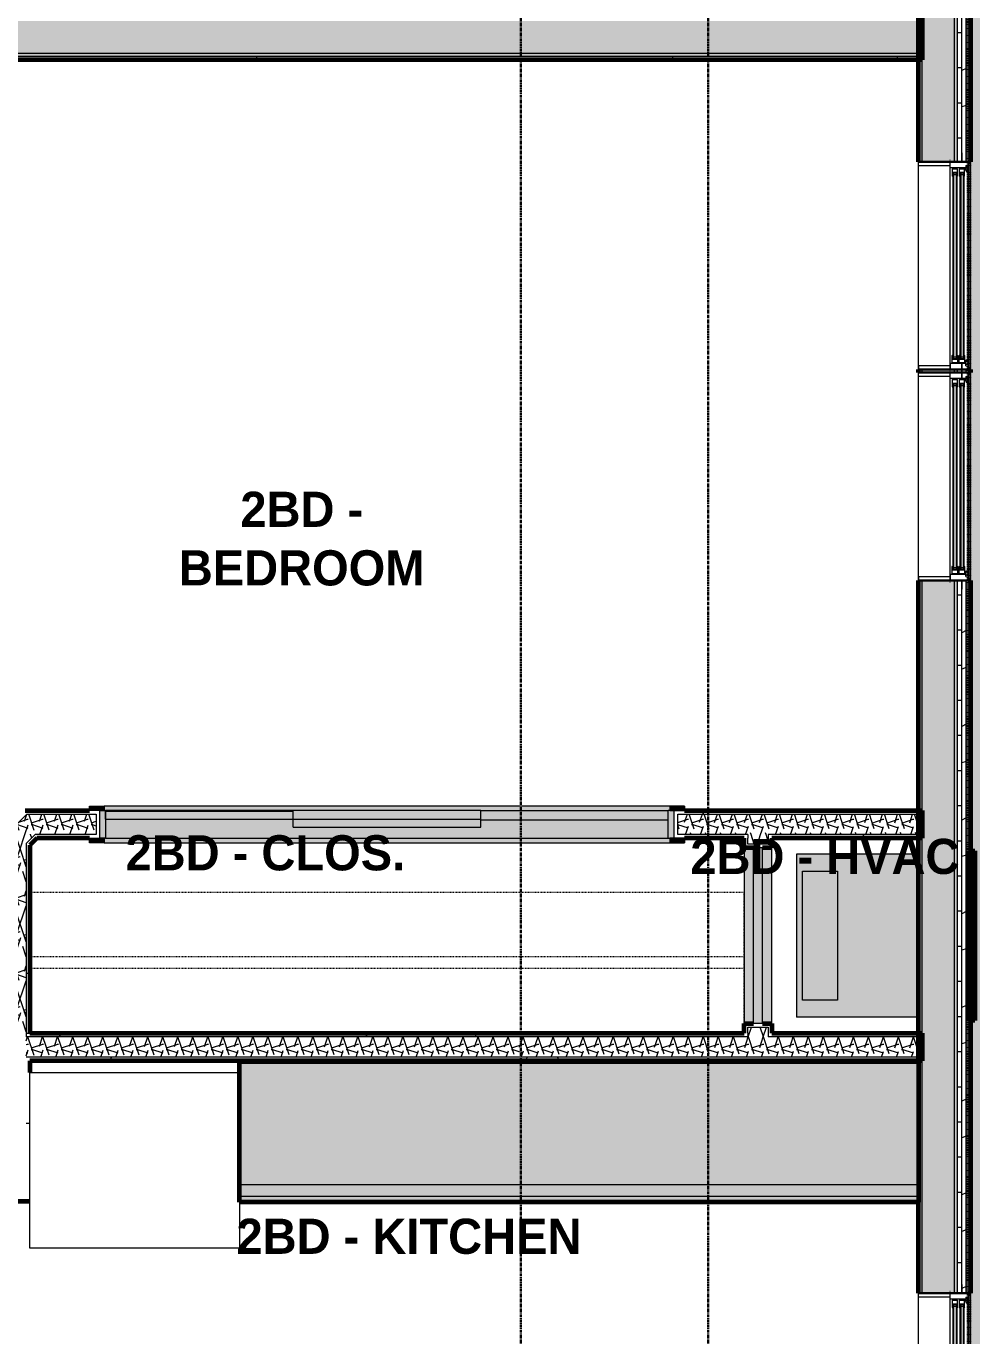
# Model space of a CAD drawing. Header units: inches. Extents: x -4110 to -1807, y 9775 to 11251.
# Drawn here: x -2257.7 to -2096.4, y 10193.5 to 10417.1 of the extents above; entities that cross this region are included whole.
import ezdxf

# ---------------------------------------------------------------- set-up
doc = ezdxf.new("R2010")
doc.units = ezdxf.units.IN
doc.header["$MEASUREMENT"] = 0
for name, pattern in [('Dash', [0.25, 0.125, -0.125]), ('Dash 1_16_', [0.125, 0.0625, -0.0625]), ('Double Dash 3_8_', [1, 0.375, -0.125, 0.125, -0.125, 0.125, -0.125]), ('Grid Line 1_2_', [0.875, 0.5, -0.125, 0.125, -0.125])]:
    doc.linetypes.add(name, pattern=pattern)
for name, color, linetype, lineweight in [('0-1', 7, 'Continuous', 5), ('0-2', 7, 'Continuous', 9), ('0-3', 10, 'Continuous', 18), ('0-4', 250, 'Double Dash 3_8_', 60), ('A-AREA-IDEN', 2, 'Continuous', 9), ('A-CLNG-PATT-1', 252, 'Continuous', 18), ('A-DETL-GENF-HDLN-1', 7, 'Dash', 9), ('A-DETL-GENF-HDLN-2', 1, 'Continuous', 18), ('A-DOOR', 31, 'Continuous', 18), ('A-DOOR-1', 55, 'Continuous', 18), ('A-DOOR-2', 10, 'Continuous', 18), ('A-DOOR-3', 7, 'Continuous', 9), ('A-DOOR-FRAM-1', 31, 'Continuous', 18), ('A-DOOR-FRAM-2', 7, 'Continuous', 9), ('A-GENM-1', 27, 'Continuous', 9), ('A-GENM-2', 253, 'Continuous', 9), ('A-GENM-3', 250, 'Continuous', 60), ('A-GENM-4', 7, 'Continuous', 9), ('A-GLAZ', 151, 'Continuous', 18), ('A-GLAZ-2', 50, 'Continuous', 30), ('A-GLAZ-3', 7, 'Continuous', 9), ('A-WALL', 113, 'Continuous', 18), ('A-WALL-1', 8, 'Continuous', 5), ('A-WALL-5', 250, 'Continuous', 60), ('A-WALL-6', 10, 'Continuous', 18), ('A-WALL-8', 13, 'Continuous', 18), ('A-WALL-PATT-1', 7, 'Continuous', 9), ('A-WALL-PATT-2', 253, 'Continuous', 9), ('A-WALL-PATT-3', 251, 'Continuous', 9), ('A-WALL-PATT-4', 111, 'Continuous', 9), ('C-PROP-LINE-2', 250, 'Dash 1_16_', 60), ('I-WALL-4', 2, 'Continuous', 5), ('I-WALL-5', 2, 'Continuous', 60), ('Q-CASE-1', 7, 'Continuous', 9), ('Q-CASE-6', 253, 'Continuous', 9), ('Q-CASE-7', 250, 'Continuous', 60), ('Q-CASE-HDLN-1', 7, 'Dash', 9), ('Q-SPCQ-2', 7, 'Continuous', 9), ('S-GRID-1', 1, 'Grid Line 1_2_', 30)]:
    doc.layers.add(name, color=color, linetype=linetype, lineweight=lineweight)
doc.styles.add('Century Gothic_B', font='GOTHICB.TTF', dxfattribs={"height": 6})
pattern_1 = [(0, (0, 0), (20.48, 5.12), [0.845, -14.515, 0.845, -14.515, -81.92]), (0, (0, 0), (20.48, 5.12), [-30.72, 0.845, -29.875, 0.845, -14.515, -35.84]), (0, (0, 0), (20.48, 5.12), [-76.8, 0.845, -9.395, 0.845, -24.755]), (120, (7.68, 2.56), (-14.67405, 15.1762003), [0.845, -14.515, 0.845, -14.515, -81.92]), (120, (7.68, 2.56), (-14.67405, 15.1762003), [-30.72, 0.845, -29.875, 0.845, -14.515, -35.84]), (120, (7.68, 2.56), (-14.67405, 15.1762003), [-76.8, 0.845, -9.395, 0.845, -24.755]), (240, (10.24, 12.8), (-5.80595, -20.2962003), [0.845, -14.515, 0.845, -14.515, -81.92]), (240, (10.24, 12.8), (-5.80595, -20.2962003), [-30.72, 0.845, -29.875, 0.845, -14.515, -35.84]), (240, (10.24, 12.8), (-5.80595, -20.2962003), [-76.8, 0.845, -9.395, 0.845, -24.755])]
pattern_2 = [(161.57, (0.32, 0.32), (-2.560496185, -0.000537386), [0, -18.214, 2.022, 0]), (18.43, (-0.32, 0.32), (-2.560496185, 0.000537386), [0, -18.214, 2.022, 0]), (108.43, (0.32, 0.32), (1.27922091, -6.400876726), [6.07, -14.166]), (71.57, (-0.32, 0.32), (1.27922091, 6.400876726), [6.07, -14.166])]

# ---------------------------------------------------------------- blocks, each defined once
blk = doc.blocks.new('083100 - Access Doors and Panels - Type 1 - ACCESS PANEL - 2-6 X 6-0-3696233-ENLARGED RCP - 1ST FLOOR PLAN - WEST')
at = {"layer": 'A-DOOR-1'}
blk.add_hatch(color=256, dxfattribs=at).paths.add_polyline_path([(-15, 0.75), (-15, -0.75), (15, -0.75), (15, 0.75), (-13.9375, 0.75)], flags=0)
at = {"layer": 'A-DOOR-2'}
for p, q in [((15, 0.75), (-15, 0.75)), ((-15, 0.75), (-15, -0.75)), ((15, 0.75), (15, -0.75)), ((15, -0.75), (-15, -0.75))]:
    blk.add_line(p, q, dxfattribs=at)
blk = doc.blocks.new('SLIDING - FLUSH - TRIPLE PANEL - SLIDING - FLUSH - 8-0 x 6-8-3265967-ENLARGED RCP - 1ST FLOOR PLAN - WEST')
at = {"layer": 'A-DOOR'}
for points in [[(-50.75, 3.25), (-50.75, 2.5), (-48.25, 2.5), (-48.25, 3.25), (-49.63, 3.25)], [(12.26, 3.25), (-48.25, 3.25), (-48.25, 2.5), (48.25, 2.5), (48.25, 3.25), (48, 3.25)], [(49, 3.25), (48.25, 3.25), (48.25, 2.5), (50.75, 2.5), (50.75, 3.25), (49.62, 3.25)], [(16, 0.62), (-16, 0.62), (-16, -0.75), (16, -0.75)], [(-48, -0.63), (-48, -2.25), (-16, -2.25), (-16, -0.63)], [(16, -0.75), (16, -2.13), (48, -2.13), (48, -0.75)], [(-50.75, -2.25), (-50.75, -3), (-48.25, -3), (-48.25, -2.25), (-49.63, -2.25)], [(-16, -2.25), (-48.25, -2.25), (-48.25, -3), (48.25, -3), (48.25, -2.25), (12.26, -2.25)], [(49, -2.25), (48.25, -2.25), (48.25, -3), (50.75, -3), (50.75, -2.25), (49.62, -2.25)]]:
    blk.add_hatch(color=256, dxfattribs=at).paths.add_polyline_path(points, flags=0)
at = {"layer": 'A-DOOR-FRAM-1'}
for points in [[(-48, 2.5), (-49, 2.5), (-49, -2.25), (-48, -2.25), (-48, -0.63)], [(48, 2.5), (48, -2.25), (49, -2.25), (49, 2.5), (48.25, 2.5)]]:
    blk.add_hatch(color=256, dxfattribs=at).paths.add_polyline_path(points, flags=0)
h = blk.add_hatch(color=256, dxfattribs=at)
h.paths.add_polyline_path([(16, -0.75), (-16, -0.75), (-16, -2.25), (48, -2.25), (48, -2.13), (16, -2.13)], flags=0)
h.paths.add_polyline_path([(12.26, 2.5), (-48, 2.5), (-48, -0.63), (-16, -0.63), (-16, 0.62), (16, 0.62), (16, -0.75), (48, -0.75), (48, 2.5), (16, 2.5)], flags=0)
at = {"layer": 'A-DOOR-3'}
for p, q in [((-50.75, 2.5), (-50.75, 3.25)), ((-48.25, 3.25), (-50.75, 3.25)), ((-50.75, 2.5), (-48.25, 2.5)), ((-48.25, 2.5), (-48.25, 3.25)), ((48.25, 3.25), (-48.25, 3.25)), ((48.25, 2.5), (48.25, 3.25)), ((48.25, 3.25), (50.75, 3.25)), ((50.75, 2.5), (48.25, 2.5)), ((50.75, 3.25), (50.75, 2.5)), ((16, 0.62), (-16, 0.62)), ((-16, 0.62), (-16, -0.75)), ((16, 0.62), (16, -0.75)), ((-16, -0.63), (-48, -0.63)), ((-48, -0.63), (-48, -2.25)), ((-16, -0.63), (-16, -2.25)), ((16, -0.75), (-16, -0.75)), ((48, -0.75), (16, -0.75)), ((16, -0.75), (16, -2.13)), ((48, -2.13), (16, -2.13)), ((48, -0.75), (48, -2.13)), ((-50.75, -3), (-50.75, -2.25)), ((-48.25, -2.25), (-50.75, -2.25)), ((-50.75, -3), (-48.25, -3)), ((-48.25, -3), (-48.25, -2.25)), ((-48.25, -3), (48.25, -3)), ((-16, -2.25), (-48, -2.25)), ((48.25, -2.25), (50.75, -2.25)), ((48.25, -3), (48.25, -2.25)), ((50.75, -3), (48.25, -3)), ((50.75, -2.25), (50.75, -3))]:
    blk.add_line(p, q, dxfattribs=at)
at = {"layer": 'A-DOOR-FRAM-2'}
for p, q in [((-49, 2.5), (-49, -2.25)), ((-48, 2.5), (-49, 2.5)), ((-48, 2.5), (-48, -2.25)), ((48, 2.5), (-48, 2.5)), ((48, -2.25), (48, 2.5)), ((48, 2.5), (49, 2.5)), ((49, 2.5), (49, -2.25)), ((-49, -2.25), (-48, -2.25)), ((-16, -2.25), (48, -2.25)), ((49, -2.25), (48, -2.25))]:
    blk.add_line(p, q, dxfattribs=at)
blk = doc.blocks.new('OD_CW_Closet - OD_CW_Closet-3906263-ENLARGED RCP - 1ST FLOOR PLAN - WEST')
at = {"layer": 'Q-CASE-HDLN-1'}
for p, q in [((0.74, 22.38), (0.74, 0)), ((0.74, 13), (122.59, 13)), ((0.74, 11), (122.59, 11)), ((0.74, 0), (122.59, 0))]:
    blk.add_line(p, q, dxfattribs=at)
blk = doc.blocks.new('OD_CW_Base Cabinet - OD_CW_Base Cabinet-3907593-ENLARGED RCP - 1ST FLOOR PLAN - WEST')
at = {"layer": 'Q-CASE-6'}
for points in [[(103.68, 0), (0.74, 0), (0.74, -1), (116.59, -1), (116.59, 0)], [(2.64, -1), (0.74, -1), (0.74, -3), (116.59, -3), (116.59, -1), (36.32, -1)], [(36.32, -3), (0.74, -3), (0.74, -24), (116.59, -24), (116.59, -3), (103.68, -3)]]:
    blk.add_hatch(color=256, dxfattribs=at).paths.add_polyline_path(points, flags=0)
at = {"layer": 'Q-CASE-1'}
for p, q in [((0.74, 0), (0.74, -1)), ((116.59, 0), (0.74, 0)), ((116.59, -1), (0.74, -1)), ((0.74, -1), (0.74, -3)), ((116.59, -1), (0.74, -1)), ((0.74, -3), (0.74, -24)), ((116.59, -3), (0.74, -3)), ((116.59, -24), (116.59, -3)), ((116.59, -24), (0.74, -24))]:
    blk.add_line(p, q, dxfattribs=at)
at = {"layer": 'Q-CASE-7'}
for p, q in [((0.74, -24), (0.74, 0)), ((0.74, 0), (116.59, 0)), ((116.59, 0), (116.59, -24)), ((116.59, -24), (0.74, -24))]:
    blk.add_line(p, q, dxfattribs=at)
blk = doc.blocks.new('Refrigerator_-_Side-by-Side_6047 - 36_ X 30_-1372843-ENLARGED RCP - 1ST FLOOR PLAN - WEST')
at = {"layer": 'Q-SPCQ-2'}
for p, q in [((-17.88, 15.58), (17.87, 15.58)), ((-17.88, -14.42), (-17.88, 15.58)), ((17.87, 15.58), (17.87, -14.42)), ((17.87, -14.42), (-17.88, -14.42))]:
    blk.add_line(p, q, dxfattribs=at)
blk = doc.blocks.new('CTR - 1st Phase - Unit Layouts_rvt-1-ENLARGED RCP - 1ST FLOOR PLAN - WEST')
at = {"layer": 'A-WALL-1'}
h = blk.add_hatch(color=256, dxfattribs=at)
h.paths.add_polyline_path([(-2133.57, 10246.79), (-2133.57, 10276.79), (-2135.2, 10276.79), (-2135.2, 10246.79), (-2134.18, 10246.79)], flags=0)
h.paths.add_polyline_path([(-2131.07, 10246.79), (-2130.45, 10246.79), (-2130.45, 10276.79), (-2132.07, 10276.79), (-2132.07, 10246.79)], flags=0)
at = {"layer": 'A-WALL-PATT-1'}
h = blk.add_hatch(dxfattribs=at)
h.set_pattern_fill('FP_1', color=256, style=0, pattern_type=2)
h.set_pattern_definition(pattern_1)
h.paths.add_polyline_path([(-2147.13, 10280.79), (-2146.5, 10280.79), (-2146.5, 10282.54), (-2105.45, 10282.54), (-2105.45, 10283.16), (-2147.13, 10283.16), (-2147.13, 10282.53)], flags=0)
h.paths.add_polyline_path([(-2245.13, 10280.79), (-2245.13, 10283.16), (-2257.86, 10283.16), (-2258.48, 10282.54), (-2245.75, 10282.54), (-2245.75, 10280.79)], flags=0)
h = blk.add_hatch(dxfattribs=at)
h.set_pattern_fill('FP_1', color=256, style=0, pattern_type=2)
h.set_pattern_definition(pattern_1)
h.paths.add_polyline_path([(-2126.26, 10278.41), (-2105.45, 10278.41), (-2105.45, 10279.04), (-2131.07, 10279.04), (-2131.07, 10278.41), (-2130.45, 10278.41)], flags=0)
h.paths.add_polyline_path([(-2134.57, 10278.41), (-2134.57, 10279.04), (-2146.5, 10279.04), (-2146.5, 10280.79), (-2147.13, 10280.79), (-2147.13, 10278.41), (-2135.2, 10278.41)], flags=0)
h.paths.add_polyline_path([(-2245.75, 10278.41), (-2245.13, 10278.41), (-2245.13, 10280.79), (-2245.75, 10280.79), (-2245.75, 10279.04), (-2256.15, 10279.04), (-2256.78, 10278.41), (-2246.88, 10278.41)], flags=0)
h = blk.add_hatch(dxfattribs=at)
h.set_pattern_fill('FP_1', color=256, style=0, pattern_type=2)
h.set_pattern_definition(pattern_1)
h.paths.add_polyline_path([(-2291.25, 10243.06), (-2261.18, 10273.13), (-2261.18, 10274.01), (-2291.69, 10243.5)], flags=0)
h.paths.add_polyline_path([(-2257.68, 10276.63), (-2255.89, 10278.41), (-2256.78, 10278.41), (-2257.68, 10277.51), (-2257.68, 10277.25)], flags=0)
h = blk.add_hatch(dxfattribs=at)
h.set_pattern_fill('FP_1', color=256, style=0, pattern_type=2)
h.set_pattern_definition(pattern_1)
h.paths.add_polyline_path([(-2257.05, 10245.16), (-2257.05, 10277.25), (-2257.68, 10276.63), (-2257.68, 10245.16)], flags=0)
h = blk.add_hatch(dxfattribs=at)
h.set_pattern_fill('FP_1', color=256, style=0, pattern_type=2)
h.set_pattern_definition(pattern_1)
h.paths.add_polyline_path([(-2134.57, 10245.16), (-2134.57, 10246.16), (-2132.82, 10246.16), (-2132.82, 10246.79), (-2135.2, 10246.79), (-2135.2, 10245.16)], flags=0)
h.paths.add_polyline_path([(-2133.57, 10276.79), (-2132.82, 10276.79), (-2132.82, 10277.41), (-2134.57, 10277.41), (-2134.57, 10278.41), (-2135.2, 10278.41), (-2135.2, 10276.79), (-2134.57, 10276.79)], flags=0)
h = blk.add_hatch(dxfattribs=at)
h.set_pattern_fill('FP_1', color=256, style=0, pattern_type=2)
h.set_pattern_definition(pattern_1)
h.paths.add_polyline_path([(-2107.35, 10244.54), (-2105.45, 10244.55), (-2105.45, 10245.16), (-2131.07, 10245.16), (-2131.07, 10244.54), (-2126.26, 10244.54)], flags=0)
h.paths.add_polyline_path([(-2257.68, 10244.54), (-2134.57, 10244.54), (-2134.57, 10245.16), (-2257.68, 10245.16)], flags=0)
h = blk.add_hatch(dxfattribs=at)
h.set_pattern_fill('FP_1', color=256, style=0, pattern_type=2)
h.set_pattern_definition(pattern_1)
h.paths.add_polyline_path([(-2257.68, 10217.04), (-2257.05, 10217.04), (-2257.05, 10241.04), (-2257.68, 10241.02), (-2257.68, 10220.54)], flags=0)
h = blk.add_hatch(dxfattribs=at)
h.set_pattern_fill('FP_1', color=256, style=0, pattern_type=2)
h.set_pattern_definition(pattern_1)
h.paths.add_polyline_path([(-2105.45, 10240.41), (-2104.82, 10240.41), (-2104.82, 10241.04), (-2257.05, 10241.04), (-2257.05, 10240.41), (-2107.35, 10240.41)], flags=0)
at = {"layer": 'A-WALL-PATT-2'}
h = blk.add_hatch(dxfattribs=at)
h.set_pattern_fill('FP_2', color=256, style=0, pattern_type=2)
h.set_pattern_definition(pattern_2)
h.paths.add_polyline_path([(-2126.26, 10279.04), (-2105.45, 10279.04), (-2105.45, 10280.75), (-2104.82, 10280.79), (-2104.82, 10282.54), (-2146.5, 10282.54), (-2146.5, 10279.04), (-2131.07, 10279.04)], flags=0)
h.paths.add_polyline_path([(-2245.75, 10279.04), (-2245.75, 10282.54), (-2257.6, 10282.54), (-2261.1, 10279.04), (-2255.07, 10279.04)], flags=0)
h = blk.add_hatch(dxfattribs=at)
h.set_pattern_fill('FP_2', color=256, style=0, pattern_type=2)
h.set_pattern_definition(pattern_2)
h.paths.add_polyline_path([(-2294.17, 10241.02), (-2256.15, 10279.04), (-2261.1, 10279.04), (-2296.64, 10243.5), (-2296.61, 10243.46)], flags=0)
h = blk.add_hatch(dxfattribs=at)
h.set_pattern_fill('FP_2', color=256, style=0, pattern_type=2)
h.set_pattern_definition(pattern_2)
h.paths.add_polyline_path([(-2257.68, 10244.54), (-2257.68, 10277.51), (-2261.18, 10274.01), (-2261.18, 10244.54)], flags=0)
h = blk.add_hatch(dxfattribs=at)
h.set_pattern_fill('FP_2', color=256, style=0, pattern_type=2)
h.set_pattern_definition(pattern_2)
h.paths.add_polyline_path([(-2131.07, 10244.54), (-2131.07, 10246.16), (-2134.57, 10246.16), (-2134.57, 10244.54)], flags=0)
h.paths.add_polyline_path([(-2133.57, 10277.41), (-2131.07, 10277.41), (-2131.07, 10279.04), (-2134.57, 10279.04), (-2134.57, 10277.41)], flags=0)
h = blk.add_hatch(dxfattribs=at)
h.set_pattern_fill('FP_2', color=256, style=0, pattern_type=2)
h.set_pattern_definition(pattern_2)
h.paths.add_polyline_path([(-2105.45, 10241.04), (-2104.82, 10241.04), (-2104.82, 10244.54), (-2257.68, 10244.54), (-2257.68, 10241.04), (-2107.35, 10241.04)], flags=0)
at = {"layer": 'A-WALL-5'}
for p, q in [((-2257.86, 10283.16), (-2246.88, 10283.16)), ((-2145.38, 10283.16), (-2104.82, 10283.16)), ((-2104.82, 10283.16), (-2104.82, 10278.41)), ((-2255.89, 10278.41), (-2257.05, 10277.25)), ((-2257.05, 10277.25), (-2257.05, 10245.16)), ((-2246.88, 10278.41), (-2255.89, 10278.41)), ((-2135.2, 10278.41), (-2145.38, 10278.41)), ((-2135.2, 10276.79), (-2135.2, 10278.41)), ((-2104.82, 10278.41), (-2130.45, 10278.41)), ((-2130.45, 10278.41), (-2130.45, 10276.79)), ((-2133.57, 10276.79), (-2135.2, 10276.79)), ((-2130.45, 10276.79), (-2132.07, 10276.79)), ((-2135.2, 10245.16), (-2135.2, 10246.79)), ((-2135.2, 10246.79), (-2133.57, 10246.79)), ((-2132.07, 10246.79), (-2130.45, 10246.79)), ((-2130.45, 10246.79), (-2130.45, 10245.16)), ((-2257.05, 10245.16), (-2135.2, 10245.16)), ((-2130.45, 10245.16), (-2104.82, 10245.16)), ((-2104.82, 10245.16), (-2104.82, 10240.41)), ((-2104.82, 10240.41), (-2257.05, 10240.41)), ((-2257.05, 10240.41), (-2257.05, 10238.41)), ((-2257.05, 10216.41), (-2263.72, 10216.41))]:
    blk.add_line(p, q, dxfattribs=at)
at = {"layer": 'A-WALL-6'}
for p, q in [((-2257.6, 10282.54), (-2261.1, 10279.04)), ((-2257.6, 10282.54), (-2245.75, 10282.54)), ((-2245.75, 10282.54), (-2245.75, 10280.79)), ((-2146.5, 10280.79), (-2146.5, 10282.54)), ((-2146.5, 10282.54), (-2104.82, 10282.54)), ((-2245.75, 10280.79), (-2245.75, 10279.04)), ((-2146.5, 10279.04), (-2146.5, 10280.79)), ((-2256.78, 10278.41), (-2257.68, 10277.51)), ((-2257.68, 10277.51), (-2257.68, 10276.63)), ((-2256.15, 10279.04), (-2256.78, 10278.41)), ((-2245.75, 10279.04), (-2256.15, 10279.04)), ((-2134.57, 10279.04), (-2146.5, 10279.04)), ((-2134.57, 10279.04), (-2134.57, 10278.41)), ((-2134.57, 10277.41), (-2134.57, 10278.41)), ((-2132.82, 10277.41), (-2134.57, 10277.41)), ((-2131.07, 10277.41), (-2132.82, 10277.41)), ((-2104.82, 10279.04), (-2131.07, 10279.04)), ((-2131.07, 10279.04), (-2131.07, 10278.41)), ((-2131.07, 10278.41), (-2131.07, 10277.41)), ((-2257.68, 10276.63), (-2257.68, 10245.16)), ((-2135.2, 10276.79), (-2135.2, 10246.79)), ((-2130.45, 10246.79), (-2130.45, 10276.79)), ((-2134.57, 10245.16), (-2134.57, 10246.16)), ((-2134.57, 10246.16), (-2132.82, 10246.16)), ((-2132.82, 10246.16), (-2131.07, 10246.16)), ((-2131.07, 10246.16), (-2131.07, 10245.16)), ((-2257.68, 10245.16), (-2257.68, 10244.54)), ((-2257.05, 10244.54), (-2257.68, 10244.54)), ((-2134.57, 10244.54), (-2257.05, 10244.54)), ((-2134.57, 10245.16), (-2134.57, 10244.54)), ((-2131.07, 10245.16), (-2131.07, 10244.54)), ((-2104.82, 10244.54), (-2131.07, 10244.54)), ((-2257.05, 10241.04), (-2257.68, 10241.04)), ((-2104.82, 10241.04), (-2257.05, 10241.04))]:
    blk.add_line(p, q, dxfattribs=at)
at = {"layer": '0-2'}
for name, p, rotation in [('SLIDING - FLUSH - TRIPLE PANEL - SLIDING - FLUSH - 8-0 x 6-8-3265967-ENLARGED RCP - 1ST FLOOR PLAN - WEST', (-2196.13, 10280.91), 180), ('083100 - Access Doors and Panels - Type 1 - ACCESS PANEL - 2-6 X 6-0-3696233-ENLARGED RCP - 1ST FLOOR PLAN - WEST', (-2132.82, 10261.79), 269.9999999999502), ('OD_CW_Closet - OD_CW_Closet-3906263-ENLARGED RCP - 1ST FLOOR PLAN - WEST', (-2134.46, 10269.16), 180), ('OD_CW_Base Cabinet - OD_CW_Base Cabinet-3907593-ENLARGED RCP - 1ST FLOOR PLAN - WEST', (-2104.71, 10216.29), 180), ('Refrigerator_-_Side-by-Side_6047 - 36_ X 30_-1372843-ENLARGED RCP - 1ST FLOOR PLAN - WEST', (-2239.18, 10223.99), 180)]:
    blk.add_blockref(name, p, dxfattribs=dict(at, rotation=rotation))
blk = doc.blocks.new('Window-Double_Hung-Marvin-Essential - ESDH3066 - 1st Floor-3357216-ENLARGED RCP - 1ST FLOOR PLAN - WEST')
at = {"layer": 'A-DETL-GENF-HDLN-1'}
blk.add_line((16.1, -3.97), (-16.5, -3.97), dxfattribs=at)
at = {"layer": 'A-DETL-GENF-HDLN-2'}
for p, q in [((-17.13, 4.44), (-17.75, 4.44)), ((-17.13, -0.91), (-17.13, 4.44)), ((17.12, 4.44), (17.75, 4.44)), ((17.12, 4.44), (17.12, -0.91)), ((15.84, -1.41), (-15.84, -1.41)), ((15.84, -1.54), (-15.84, -1.54)), ((15.84, -1.98), (-15.84, -1.98)), ((15.84, -2.1), (-15.84, -2.1)), ((15.84, -2.63), (-15.84, -2.63)), ((15.84, -2.76), (-15.84, -2.76)), ((15.84, -3.2), (-15.84, -3.2)), ((15.84, -3.32), (-15.84, -3.32))]:
    blk.add_line(p, q, dxfattribs=at)
at = {"layer": 'A-GLAZ'}
for p, q in [((-17.75, -4.03), (-17.75, -0.94)), ((-16.72, -0.94), (-17.75, -0.94)), ((-16.72, -3.52), (-16.72, -0.94)), ((-16.56, -1.28), (-16.56, -2.22)), ((-16.56, -1.28), (-15.34, -1.28)), ((-15.34, -2.22), (-16.56, -2.22)), ((-15.94, -1.4), (-15.94, -2.12)), ((-15.28, -1.4), (-15.94, -1.4)), ((-15.94, -2.12), (-15.28, -2.12)), ((-15.84, -1.41), (-15.84, -2.1)), ((-15.54, -1.54), (-15.54, -1.98)), ((-15.34, -1.28), (-15.28, -1.34)), ((-15.34, -2.22), (-15.28, -2.16)), ((-15.28, -1.34), (-15.28, -1.4)), ((-15.28, -2.12), (-15.28, -2.16)), ((15.34, -1.28), (15.28, -1.34)), ((15.28, -1.34), (15.28, -1.4)), ((15.28, -1.4), (15.94, -1.4)), ((15.94, -2.12), (15.28, -2.12)), ((15.28, -2.12), (15.28, -2.16)), ((15.34, -2.22), (15.28, -2.16)), ((16.56, -1.28), (15.34, -1.28)), ((15.34, -2.22), (16.56, -2.22)), ((15.54, -1.54), (15.54, -1.98)), ((15.84, -1.41), (15.84, -2.1)), ((15.94, -1.4), (15.94, -2.12)), ((16.56, -1.28), (16.56, -2.22)), ((16.72, -0.94), (17.75, -0.94)), ((16.72, -3.52), (16.72, -0.94)), ((17.75, -4.03), (17.75, -0.94)), ((-19.25, -2.94), (-17.9, -2.94)), ((-19.25, -2.98), (-19.25, -2.94)), ((-17.75, -2.98), (-19.25, -2.98)), ((-17.9, -2.83), (-17.75, -2.83)), ((-17.9, -2.94), (-17.9, -2.83)), ((-17.75, -4.03), (-17.16, -4.03)), ((-17.08, -3.62), (-17.16, -4.03)), ((-17.08, -3.62), (-16.19, -3.62)), ((-16.85, -4), (-16.85, -3.62)), ((-16.3, -4), (-16.85, -4)), ((-16.38, -3.52), (-16.72, -3.52)), ((-16.56, -2.5), (-16.56, -3.44)), ((-16.56, -2.5), (-15.34, -2.5)), ((-15.34, -3.44), (-16.56, -3.44)), ((-16.38, -3.62), (-16.38, -3.52)), ((-16.3, -3.76), (-16.3, -4)), ((-16.18, -3.76), (-16.3, -3.76)), ((-16.19, -3.62), (-16.19, -3.72)), ((-16.19, -3.72), (-16.1, -3.72)), ((-16.18, -3.97), (-16.18, -3.76)), ((-16.18, -3.97), (-16.1, -3.97)), ((-16.1, -3.72), (-16.1, -3.97)), ((-15.94, -2.62), (-15.94, -3.34)), ((-15.28, -2.62), (-15.94, -2.62)), ((-15.94, -3.34), (-15.28, -3.34)), ((-15.84, -2.63), (-15.84, -3.32)), ((-15.54, -2.76), (-15.54, -3.2)), ((-15.34, -2.5), (-15.28, -2.56)), ((-15.34, -3.44), (-15.28, -3.38)), ((-15.28, -2.56), (-15.28, -2.62)), ((-15.28, -3.34), (-15.28, -3.38)), ((15.34, -2.5), (15.28, -2.56)), ((15.28, -2.56), (15.28, -2.62)), ((15.28, -2.62), (15.94, -2.62)), ((15.94, -3.34), (15.28, -3.34)), ((15.28, -3.34), (15.28, -3.38)), ((15.34, -3.44), (15.28, -3.38)), ((16.56, -2.5), (15.34, -2.5)), ((15.34, -3.44), (16.56, -3.44)), ((15.54, -2.76), (15.54, -3.2)), ((15.84, -2.63), (15.84, -3.32)), ((15.94, -2.62), (15.94, -3.34)), ((16.1, -3.72), (16.1, -3.97)), ((16.19, -3.72), (16.1, -3.72)), ((16.18, -3.97), (16.1, -3.97)), ((16.18, -3.76), (16.3, -3.76)), ((16.18, -3.97), (16.18, -3.76)), ((16.19, -3.62), (16.19, -3.72)), ((17.08, -3.62), (16.19, -3.62)), ((16.3, -3.76), (16.3, -4)), ((16.3, -4), (16.85, -4)), ((16.38, -3.52), (16.72, -3.52)), ((16.38, -3.62), (16.38, -3.52)), ((16.56, -2.5), (16.56, -3.44)), ((16.85, -4), (16.85, -3.62)), ((17.08, -3.62), (17.16, -4.03)), ((17.75, -4.03), (17.16, -4.03)), ((17.9, -2.83), (17.75, -2.83)), ((17.75, -2.98), (19.25, -2.98)), ((17.9, -2.94), (17.9, -2.83)), ((19.25, -2.94), (17.9, -2.94)), ((19.25, -2.98), (19.25, -2.94))]:
    blk.add_line(p, q, dxfattribs=at)
at = {"layer": 'A-GLAZ-2'}
for p, q in [((-17.75, -0.91), (-17.75, 4.44)), ((17.75, 4.44), (17.75, -0.91)), ((-17.75, -4.03), (-17.75, -0.94)), ((17.75, -0.94), (17.75, -4.03))]:
    blk.add_line(p, q, dxfattribs=at)
at = {"layer": 'A-GLAZ-3'}
for p, q in [((-17.75, 4.44), (17.75, 4.44)), ((-17.75, -0.94), (17.75, -0.94)), ((17.75, -4.03), (-17.75, -4.03))]:
    blk.add_line(p, q, dxfattribs=at)
blk = doc.blocks.new('V-Series_EWC4_SPVU_RFA_2015 - 1ST FLOOR-2484708-ENLARGED RCP - 1ST FLOOR PLAN - WEST')
at = {"layer": 'A-GENM-1'}
blk.add_hatch(color=256, dxfattribs=at).paths.add_polyline_path([(-3832.07, 10714.69), (-3832.07, 10743.69), (-3832.82, 10743.69), (-3832.82, 10714.69)], flags=0)
at = {"layer": 'A-GENM-2'}
blk.add_hatch(color=256, dxfattribs=at).paths.add_polyline_path([(-3823.2, 10715.25), (-3802.39, 10715.25), (-3802.39, 10743.13), (-3823.2, 10743.13), (-3823.2, 10742.8)], flags=0)
at = {"layer": 'A-GENM-3'}
for p, q in [((-3832.82, 10714.69), (-3832.82, 10743.69)), ((-3832.82, 10743.69), (-3831.82, 10743.69)), ((-3831.82, 10743.69), (-3831.82, 10714.69)), ((-3831.82, 10714.69), (-3832.82, 10714.69))]:
    blk.add_line(p, q, dxfattribs=at)
at = {"layer": 'A-GENM-4'}
for p, q in [((-3823.2, 10743.13), (-3802.39, 10743.13)), ((-3802.39, 10715.25), (-3802.39, 10743.13)), ((-3809.39, 10718.19), (-3809.39, 10740.19)), ((-3809.39, 10740.19), (-3803.39, 10740.19)), ((-3803.39, 10740.19), (-3803.39, 10718.19)), ((-3803.39, 10718.19), (-3809.39, 10718.19)), ((-3823.2, 10715.25), (-3802.39, 10715.25))]:
    blk.add_line(p, q, dxfattribs=at)
blk = doc.blocks.new('Family - ___-2835903-ENLARGED RCP - 1ST FLOOR PLAN - WEST')
at = {"layer": 'C-PROP-LINE-2'}
blk.add_line((-2096.82, 10008.84), (-2096.82, 10822.49), dxfattribs=at)
blk = doc.blocks.new('CTR - 1st Phase - Shell_rvt-1-ENLARGED RCP - 1ST FLOOR PLAN - WEST')
at = {"layer": 'A-CLNG-PATT-1'}
h = blk.add_hatch(dxfattribs=at)
h.set_pattern_fill('FP_10', color=256, style=0, pattern_type=2)
h.set_pattern_definition([(90, (-2963.524, 11049.389), (4, -2e-16), []), (0, (-2963.524, 11049.389), (8, -8), [4, -28]), (0, (-2959.524, 11065.389), (8, -8), [4, -28])])
h.paths.add_polyline_path([(-3859.97, 9980.44), (-3859.49, 9980.94), (-3859.72, 9980.94), (-3851.85, 9988.78), (-3832.07, 10009.09), (-3832.07, 10164.39), (-3832.14, 10164.39), (-3832.14, 10166.26), (-3832.07, 10166.26), (-3832.07, 10166.64), (-3832.23, 10166.64), (-3832.23, 10204.14), (-3832.07, 10204.14), (-3832.07, 10359.15), (-3832.82, 10359.15), (-3832.82, 10388.15), (-3832.07, 10388.15), (-3832.07, 10473.14), (-3832.14, 10473.14), (-3832.14, 10475.01), (-3832.07, 10475.01), (-3832.07, 10626.74), (-3832.14, 10626.74), (-3832.14, 10628.61), (-3832.07, 10628.61), (-3832.07, 10714.69), (-3832.82, 10714.69), (-3832.82, 10743.69), (-3832.07, 10743.69), (-3832.07, 10932.69), (-3832.82, 10932.69), (-3832.82, 10961.69), (-3832.07, 10961.69), (-3832.07, 10973.04), (-3832.23, 10973.04), (-3832.23, 10980.79), (-3858.7, 10980.79), (-3858.7, 10984.31), (-3832.23, 10984.31), (-3832.23, 11010.54), (-3832.07, 11010.54), (-3832.07, 11010.91), (-3832.14, 11010.91), (-3832.14, 11012.79), (-3832.07, 11012.79), (-3832.07, 11153.47), (-3859.97, 11153.47), (-3859.97, 11013.86), (-3833.89, 11013.86), (-3833.89, 11013.11), (-3859.97, 11013.11), (-3859.97, 10217.44), (-3833.32, 10217.44), (-3833.32, 10216.69), (-3859.97, 10216.69), (-3859.97, 9980.69)], flags=0)
h.paths.add_polyline_path([(-2068.67, 9980.44), (-2068.67, 9980.94), (-2069.16, 9980.94)], flags=0)
h.paths.add_polyline_path([(-2068.67, 9981.19), (-2068.67, 10851.14), (-2069.16, 10850.64), (-2068.92, 10850.64), (-2076.8, 10842.8), (-2095.87, 10823.21), (-2096.2, 10822.74), (-2096.33, 10822.74), (-2096.57, 10822.49), (-2096.57, 10667.01), (-2096.51, 10667.01), (-2096.51, 10665.14), (-2096.57, 10665.14), (-2096.57, 10584.29), (-2095.82, 10584.29), (-2095.82, 10555.29), (-2096.57, 10555.29), (-2096.57, 10276.29), (-2095.82, 10276.29), (-2095.82, 10247.29), (-2096.57, 10247.29), (-2096.57, 10166.61), (-2096.51, 10166.61), (-2096.51, 10164.74), (-2096.57, 10164.74), (-2096.57, 10009.09), (-2096.33, 10008.84), (-2096.2, 10008.84), (-2076.42, 9989.06), (-2070.39, 9982.94)], flags=0)
at = {"layer": 'A-WALL-1'}
h = blk.add_hatch(color=256, dxfattribs=at)
h.paths.add_polyline_path([(-2100.07, 10358.44), (-2100.07, 10393.94), (-2100.1, 10393.94), (-2100.1, 10358.44)], flags=0)
h.paths.add_polyline_path([(-2096.57, 10358.44), (-2096.57, 10393.94), (-2096.98, 10393.94), (-2096.98, 10358.44)], flags=0)
h = blk.add_hatch(color=256, dxfattribs=at)
h.paths.add_polyline_path([(-2096.57, 10322.44), (-2096.57, 10357.94), (-2096.98, 10357.94), (-2096.98, 10322.44)], flags=0)
h.paths.add_polyline_path([(-2100.1, 10322.44), (-2100.07, 10322.44), (-2100.07, 10357.94), (-2100.1, 10357.94), (-2100.1, 10332.13)], flags=0)
h = blk.add_hatch(color=256, dxfattribs=at)
h.paths.add_polyline_path([(-2100.1, 10165.24), (-2100.07, 10165.24), (-2100.07, 10200.74), (-2100.1, 10200.74), (-2100.1, 10167.87)], flags=0)
h.paths.add_polyline_path([(-2096.98, 10165.24), (-2096.57, 10165.24), (-2096.57, 10200.74), (-2096.98, 10200.74), (-2096.98, 10166.61)], flags=0)
at = {"layer": 'A-WALL-8'}
h = blk.add_hatch(color=256, dxfattribs=at)
h.paths.add_polyline_path([(-2097.32, 10009.59), (-2096.57, 10009.59), (-2096.57, 10093.24), (-2097.32, 10093.24), (-2097.32, 10009.63)], flags=0)
h.paths.add_polyline_path([(-2096.98, 10128.74), (-2096.57, 10128.74), (-2096.57, 10129.24), (-2097.32, 10129.24), (-2097.32, 10128.74)], flags=0)
h.paths.add_polyline_path([(-2096.57, 10164.74), (-2096.57, 10165.24), (-2097.32, 10165.24), (-2097.32, 10164.74), (-2096.98, 10164.74)], flags=0)
h.paths.add_polyline_path([(-2097.32, 10200.74), (-2096.57, 10200.74), (-2096.57, 10322.44), (-2097.32, 10322.44), (-2097.32, 10208.93)], flags=0)
h.paths.add_polyline_path([(-2096.57, 10357.94), (-2096.57, 10358.44), (-2097.32, 10358.44), (-2097.32, 10357.94), (-2096.98, 10357.94)], flags=0)
h.paths.add_polyline_path([(-2096.98, 10393.94), (-2096.57, 10393.94), (-2096.57, 10474.84), (-2097.32, 10474.84), (-2097.32, 10393.94)], flags=0)
h.paths.add_polyline_path([(-2097.32, 10510.34), (-2096.57, 10510.34), (-2096.57, 10629.64), (-2097.32, 10629.64), (-2097.32, 10537.47)], flags=0)
h.paths.add_polyline_path([(-2097.32, 10665.14), (-2096.57, 10665.14), (-2096.57, 10665.64), (-2097.32, 10665.64)], flags=0)
h.paths.add_polyline_path([(-2097.32, 10701.14), (-2096.57, 10701.14), (-2096.57, 10743.64), (-2097.32, 10743.64), (-2097.32, 10742.8)], flags=0)
h.paths.add_polyline_path([(-2096.57, 10779.14), (-2096.57, 10821.99), (-2097.32, 10821.99), (-2097.32, 10779.14), (-2096.98, 10779.14)], flags=0)
at = {"layer": 'A-WALL-PATT-2'}
h = blk.add_hatch(dxfattribs=at)
h.set_pattern_fill('FP_7', color=256, style=0, pattern_type=2)
h.set_pattern_definition([(0, (0, 0), (0, 3.199), []), (315, (0, 0), (3.1989511, 0), [4.524, -4.524]), (45, (0, 0), (3.1989511, 0), [4.524, -4.524])])
h.paths.add_polyline_path([(-2098.82, 10011.59), (-2098.82, 10093.24), (-2099.32, 10093.24), (-2099.32, 10011.59)], flags=0)
h.paths.add_polyline_path([(-2098.82, 10128.74), (-2098.82, 10129.24), (-2099.32, 10129.24), (-2099.32, 10128.74)], flags=0)
h.paths.add_polyline_path([(-2099.32, 10164.74), (-2098.82, 10164.74), (-2098.82, 10165.24), (-2099.32, 10165.24)], flags=0)
h.paths.add_polyline_path([(-2098.82, 10200.74), (-2098.82, 10322.44), (-2099.32, 10322.44), (-2099.32, 10200.74)], flags=0)
h.paths.add_polyline_path([(-2099.32, 10357.94), (-2098.82, 10357.94), (-2098.82, 10358.44), (-2099.32, 10358.44)], flags=0)
h.paths.add_polyline_path([(-2099.32, 10393.94), (-2098.82, 10393.94), (-2098.82, 10474.84), (-2099.32, 10474.84), (-2099.32, 10414.27)], flags=0)
h.paths.add_polyline_path([(-2098.82, 10510.34), (-2098.82, 10629.64), (-2099.32, 10629.64), (-2099.32, 10510.34)], flags=0)
h.paths.add_polyline_path([(-2099.32, 10665.14), (-2098.82, 10665.14), (-2098.82, 10665.64), (-2099.32, 10665.64)], flags=0)
h.paths.add_polyline_path([(-2099.32, 10701.14), (-2098.82, 10701.14), (-2098.82, 10743.64), (-2099.32, 10743.64), (-2099.32, 10742.8)], flags=0)
h.paths.add_polyline_path([(-2098.82, 10779.14), (-2098.82, 10819.99), (-2099.32, 10819.99), (-2099.32, 10779.14)], flags=0)
h = blk.add_hatch(dxfattribs=at)
h.set_pattern_fill('FP_8', color=256, style=0, pattern_type=2)
h.set_pattern_definition([(0, (0, 0), (0, 6), []), (90, (0, 0), (-6, 4e-16), [])])
h.paths.add_polyline_path([(-2098.78, 10011.09), (-2098.07, 10011.09), (-2098.07, 10093.24), (-2098.82, 10093.24), (-2098.82, 10011.09)], flags=0)
h.paths.add_polyline_path([(-2098.82, 10128.74), (-2098.07, 10128.74), (-2098.07, 10129.24), (-2098.82, 10129.24)], flags=0)
h.paths.add_polyline_path([(-2098.82, 10164.74), (-2098.07, 10164.74), (-2098.07, 10165.24), (-2098.82, 10165.24)], flags=0)
h.paths.add_polyline_path([(-2098.07, 10200.74), (-2098.07, 10322.44), (-2098.82, 10322.44), (-2098.82, 10200.74)], flags=0)
h.paths.add_polyline_path([(-2098.82, 10357.94), (-2098.07, 10357.94), (-2098.07, 10358.44), (-2098.82, 10358.44)], flags=0)
h.paths.add_polyline_path([(-2098.82, 10393.94), (-2098.07, 10393.94), (-2098.07, 10474.84), (-2098.82, 10474.84), (-2098.82, 10414.27)], flags=0)
h.paths.add_polyline_path([(-2098.07, 10510.34), (-2098.07, 10629.64), (-2098.82, 10629.64), (-2098.82, 10510.34)], flags=0)
h.paths.add_polyline_path([(-2098.82, 10665.14), (-2098.07, 10665.14), (-2098.07, 10665.64), (-2098.82, 10665.64)], flags=0)
h.paths.add_polyline_path([(-2098.82, 10701.14), (-2098.07, 10701.14), (-2098.07, 10743.64), (-2098.82, 10743.64), (-2098.82, 10742.8)], flags=0)
h.paths.add_polyline_path([(-2098.07, 10779.14), (-2098.07, 10820.49), (-2098.82, 10820.49), (-2098.82, 10779.14)], flags=0)
h = blk.add_hatch(dxfattribs=at)
h.set_pattern_fill('FP_1', color=256, style=0, pattern_type=2)
h.set_pattern_definition(pattern_1)
h.paths.add_polyline_path([(-2105.35, 10017.71), (-2104.82, 10017.71), (-2104.82, 10093.24), (-2105.45, 10093.24), (-2105.45, 10017.71)], flags=0)
h.paths.add_polyline_path([(-2104.82, 10128.74), (-2104.82, 10129.24), (-2105.45, 10129.24), (-2105.45, 10128.74)], flags=0)
h.paths.add_polyline_path([(-2105.45, 10164.74), (-2104.82, 10164.74), (-2104.82, 10165.24), (-2105.45, 10165.24)], flags=0)
h.paths.add_polyline_path([(-2105.45, 10200.74), (-2104.82, 10200.74), (-2104.82, 10240.41), (-2105.45, 10240.41), (-2105.45, 10208.93)], flags=0)
h.paths.add_polyline_path([(-2105.05, 10244.54), (-2104.82, 10244.54), (-2104.82, 10280.79), (-2105.45, 10280.75), (-2105.45, 10244.54)], flags=0)
h.paths.add_polyline_path([(-2105.24, 10282.54), (-2104.82, 10282.54), (-2104.82, 10322.44), (-2105.45, 10322.44), (-2105.45, 10282.54)], flags=0)
h.paths.add_polyline_path([(-2104.82, 10357.94), (-2104.82, 10358.44), (-2105.45, 10358.44), (-2105.45, 10357.94)], flags=0)
h.paths.add_polyline_path([(-2105.45, 10393.94), (-2104.82, 10393.94), (-2104.82, 10411.35), (-2105.45, 10411.35)], flags=0)
h.paths.add_polyline_path([(-2105.45, 10420.23), (-2104.82, 10420.23), (-2104.82, 10474.84), (-2105.45, 10474.84)], flags=0)
h.paths.add_polyline_path([(-2105.45, 10510.34), (-2104.82, 10510.34), (-2104.82, 10549.04), (-2105.45, 10549.04), (-2105.45, 10537.47)], flags=0)
h.paths.add_polyline_path([(-2104.82, 10550.79), (-2104.82, 10587.04), (-2105.45, 10587.04), (-2105.45, 10550.83), (-2105.04, 10550.8)], flags=0)
h.paths.add_polyline_path([(-2105.45, 10591.16), (-2104.82, 10591.16), (-2104.82, 10629.64), (-2105.45, 10629.64), (-2105.45, 10612.29)], flags=0)
h.paths.add_polyline_path([(-2105.45, 10665.14), (-2104.82, 10665.14), (-2104.82, 10665.64), (-2105.45, 10665.64)], flags=0)
h.paths.add_polyline_path([(-2104.82, 10701.14), (-2104.82, 10743.64), (-2105.45, 10743.64), (-2105.45, 10701.14)], flags=0)
h.paths.add_polyline_path([(-2104.82, 10779.14), (-2104.82, 10813.86), (-2105.45, 10813.86), (-2105.45, 10779.14)], flags=0)
h = blk.add_hatch(dxfattribs=at)
h.set_pattern_fill('FP_2', color=256, style=0, pattern_type=2)
h.set_pattern_definition(pattern_2)
h.paths.add_polyline_path([(-2104.82, 10017.09), (-2099.32, 10017.09), (-2099.32, 10093.24), (-2104.82, 10093.24), (-2104.82, 10017.09)], flags=0)
h.paths.add_polyline_path([(-2104.82, 10128.74), (-2099.32, 10128.74), (-2099.32, 10129.24), (-2104.82, 10129.24), (-2104.82, 10128.74)], flags=0)
h.paths.add_polyline_path([(-2104.82, 10164.74), (-2099.32, 10164.74), (-2099.32, 10165.24), (-2104.82, 10165.24)], flags=0)
h.paths.add_polyline_path([(-2099.32, 10200.74), (-2099.32, 10322.44), (-2104.82, 10322.44), (-2104.82, 10200.74), (-2100.07, 10200.74)], flags=0)
h.paths.add_polyline_path([(-2099.32, 10357.94), (-2099.32, 10358.44), (-2104.82, 10358.44), (-2104.82, 10357.94), (-2100.07, 10357.94)], flags=0)
h.paths.add_polyline_path([(-2099.32, 10393.94), (-2099.32, 10474.84), (-2104.82, 10474.84), (-2104.82, 10393.94), (-2100.07, 10393.94)], flags=0)
h.paths.add_polyline_path([(-2100.07, 10510.34), (-2099.32, 10510.34), (-2099.32, 10629.64), (-2104.82, 10629.64), (-2104.82, 10510.34), (-2100.1, 10510.34)], flags=0)
h.paths.add_polyline_path([(-2100.07, 10665.14), (-2099.32, 10665.14), (-2099.32, 10665.64), (-2104.82, 10665.64), (-2104.82, 10665.14), (-2100.1, 10665.14)], flags=0)
h.paths.add_polyline_path([(-2099.32, 10701.14), (-2099.32, 10743.64), (-2104.82, 10743.64), (-2104.82, 10701.14), (-2100.07, 10701.14)], flags=0)
h.paths.add_polyline_path([(-2100.07, 10779.14), (-2099.32, 10779.14), (-2099.33, 10814.49), (-2104.82, 10814.49), (-2104.82, 10779.14), (-2100.1, 10779.14)], flags=0)
at = {"layer": 'A-WALL-PATT-3'}
h = blk.add_hatch(dxfattribs=at)
h.set_pattern_fill('FP_9', color=256, style=0, pattern_type=2)
h.set_pattern_definition([(216.87, (6.4, 16), (47.9999428, 32.00008575), [8, -72]), (206.565, (16, 11.2), (-15.999975, -15.9994993), [17.889, -17.889]), (198.435, (16, 3.2), (-32.0003383, -16.000521), [10.119, -40.477])])
h.paths.add_polyline_path([(-2097.32, 10010.34), (-2097.32, 10093.24), (-2098.07, 10093.24), (-2098.07, 10010.34)], flags=0)
h.paths.add_polyline_path([(-2097.32, 10128.74), (-2097.32, 10129.24), (-2098.07, 10129.24), (-2098.07, 10128.74)], flags=0)
h.paths.add_polyline_path([(-2098.07, 10164.74), (-2097.32, 10164.74), (-2097.32, 10165.24), (-2098.07, 10165.24)], flags=0)
h.paths.add_polyline_path([(-2097.32, 10200.74), (-2097.32, 10322.44), (-2098.07, 10322.44), (-2098.07, 10200.74)], flags=0)
h.paths.add_polyline_path([(-2098.07, 10357.94), (-2097.32, 10357.94), (-2097.32, 10358.44), (-2098.07, 10358.44)], flags=0)
h.paths.add_polyline_path([(-2098.07, 10393.94), (-2097.32, 10393.94), (-2097.32, 10474.84), (-2098.07, 10474.84), (-2098.07, 10414.27)], flags=0)
h.paths.add_polyline_path([(-2098.07, 10510.34), (-2097.32, 10510.34), (-2097.32, 10629.64), (-2098.07, 10629.64), (-2098.07, 10537.47)], flags=0)
h.paths.add_polyline_path([(-2097.32, 10665.14), (-2097.32, 10665.64), (-2098.07, 10665.64), (-2098.07, 10665.14)], flags=0)
h.paths.add_polyline_path([(-2098.07, 10701.14), (-2097.32, 10701.14), (-2097.32, 10743.64), (-2098.07, 10743.64), (-2098.07, 10742.8)], flags=0)
h.paths.add_polyline_path([(-2097.32, 10779.14), (-2097.32, 10821.24), (-2098.07, 10821.24), (-2098.07, 10779.14)], flags=0)
at = {"layer": 'A-WALL-5'}
for p, q in [((-2105.45, 10393.94), (-2105.45, 10474.84)), ((-2096.57, 10474.84), (-2096.57, 10393.94)), ((-2100.07, 10393.94), (-2100.1, 10393.94)), ((-2096.57, 10393.94), (-2096.98, 10393.94)), ((-2105.45, 10357.94), (-2105.45, 10358.44)), ((-2100.1, 10358.44), (-2100.07, 10358.44)), ((-2100.07, 10357.94), (-2100.1, 10357.94)), ((-2096.98, 10358.44), (-2096.57, 10358.44)), ((-2096.57, 10357.94), (-2096.98, 10357.94)), ((-2096.57, 10358.44), (-2096.57, 10357.94)), ((-2105.45, 10240.29), (-2105.45, 10322.44)), ((-2100.1, 10322.44), (-2100.07, 10322.44)), ((-2096.98, 10322.44), (-2096.57, 10322.44)), ((-2096.57, 10322.44), (-2096.57, 10200.74)), ((-2105.45, 10200.74), (-2105.45, 10216.29)), ((-2100.07, 10200.74), (-2100.1, 10200.74)), ((-2096.57, 10200.74), (-2096.98, 10200.74))]:
    blk.add_line(p, q, dxfattribs=at)
at = {"layer": 'A-WALL-6'}
for p, q in [((-2104.82, 10393.94), (-2104.82, 10474.84)), ((-2099.32, 10393.94), (-2099.32, 10474.84)), ((-2098.82, 10393.94), (-2098.82, 10474.84)), ((-2098.07, 10393.94), (-2098.07, 10474.84)), ((-2097.32, 10393.94), (-2097.32, 10474.84)), ((-2096.57, 10358.44), (-2096.57, 10393.94)), ((-2104.82, 10357.94), (-2104.82, 10358.44)), ((-2099.32, 10357.94), (-2099.32, 10358.44)), ((-2098.82, 10357.94), (-2098.82, 10358.44)), ((-2098.07, 10357.94), (-2098.07, 10358.44)), ((-2097.32, 10357.94), (-2097.32, 10358.44)), ((-2096.57, 10322.44), (-2096.57, 10357.94)), ((-2104.82, 10200.74), (-2104.82, 10322.44)), ((-2099.32, 10200.74), (-2099.32, 10322.44)), ((-2098.82, 10200.74), (-2098.82, 10322.44)), ((-2098.07, 10200.74), (-2098.07, 10322.44)), ((-2097.32, 10200.74), (-2097.32, 10322.44)), ((-2096.57, 10166.61), (-2096.57, 10200.74))]:
    blk.add_line(p, q, dxfattribs=at)
at = {"layer": '0-3'}
for name, p, rotation in [('Window-Double_Hung-Marvin-Essential - ESDH3066 - 1st Floor-3357216-ENLARGED RCP - 1ST FLOOR PLAN - WEST', (-2101.01, 10376.19), 89.99999999999882), ('Window-Double_Hung-Marvin-Essential - ESDH3066 - 1st Floor-3357216-ENLARGED RCP - 1ST FLOOR PLAN - WEST', (-2101.01, 10340.19), 89.99999999999882), ('V-Series_EWC4_SPVU_RFA_2015 - 1ST FLOOR-2484708-ENLARGED RCP - 1ST FLOOR PLAN - WEST', (-5928.65, 20990.98), 180), ('Window-Double_Hung-Marvin-Essential - ESDH3066 - 1st Floor-3357216-ENLARGED RCP - 1ST FLOOR PLAN - WEST', (-2101.01, 10182.99), 89.99999999999882)]:
    blk.add_blockref(name, p, dxfattribs=dict(at, rotation=rotation))
at = {"layer": '0-4'}
blk.add_blockref('Family - ___-2835903-ENLARGED RCP - 1ST FLOOR PLAN - WEST', (0, 0), dxfattribs=at)
blk = doc.blocks.new('CTR - 1st Phase - Structure_rvt-1-ENLARGED RCP - 1ST FLOOR PLAN - WEST')
at = {"layer": 'S-GRID-1'}
for p, q in [((-2173.32, 9774.88), (-2173.32, 11217.93)), ((-2141.32, 9774.88), (-2141.32, 11217.93))]:
    blk.add_line(p, q, dxfattribs=at)

msp = doc.modelspace()

# ---------------------------------------------------------------- hatches: boundary and pattern name
at = {"layer": 'A-WALL-PATT-4'}
h = msp.add_hatch(dxfattribs=at)
h.set_pattern_fill('FP_2', color=256, style=0, pattern_type=2)
h.set_pattern_definition(pattern_2)
h.paths.add_polyline_path([(-2438.37, 10412.48), (-2104.82, 10412.48), (-2104.82, 10417.98), (-2437.25, 10417.98), (-2435.06, 10415.79), (-2438.24, 10412.61)], flags=0)
h = msp.add_hatch(dxfattribs=at)
h.set_pattern_fill('FP_1', color=256, style=0, pattern_type=2)
h.set_pattern_definition(pattern_1)
h.paths.add_polyline_path([(-2438.62, 10411.35), (-2309.95, 10411.35), (-2309.95, 10411.54), (-2289.99, 10411.54), (-2289.99, 10411.35), (-2104.82, 10411.35), (-2104.82, 10411.98), (-2437.99, 10411.98)], flags=0)
at = {"layer": 'I-WALL-4'}
msp.add_hatch(color=256, dxfattribs=at).paths.add_polyline_path([(-2438.87, 10411.98), (-2104.82, 10411.98), (-2104.82, 10412.48), (-2438.37, 10412.48), (-2438.62, 10412.24)], flags=0)

# ---------------------------------------------------------------- linework, layer by layer
at = {"layer": 'A-WALL'}
for p, q in [((-2438.87, 10411.98), (-2104.82, 10411.98)), ((-2438.37, 10412.48), (-2104.82, 10412.48))]:
    msp.add_line(p, q, dxfattribs=at)
at = {"layer": 'I-WALL-5'}
for p, q in [((-2104.82, 10420.23), (-2104.82, 10411.35)), ((-2104.82, 10411.35), (-2289.99, 10411.35))]:
    msp.add_line(p, q, dxfattribs=at)

# ---------------------------------------------------------------- block references
at = {"layer": '0-1'}
for name in ['CTR - 1st Phase - Structure_rvt-1-ENLARGED RCP - 1ST FLOOR PLAN - WEST', 'CTR - 1st Phase - Unit Layouts_rvt-1-ENLARGED RCP - 1ST FLOOR PLAN - WEST', 'CTR - 1st Phase - Shell_rvt-1-ENLARGED RCP - 1ST FLOOR PLAN - WEST']:
    msp.add_blockref(name, (0, 0), dxfattribs=at)

# ---------------------------------------------------------------- texts
at = {"layer": 'A-AREA-IDEN', "char_height": 6, "attachment_point": 1, "style": 'Century Gothic_B'}
for s, insert, width in [('2BD -', (-2221.14, 10337.59), 26.26), ('BEDROOM', (-2231.64, 10327.59), 51.51), ('2BD - CLOS.', (-2240.73, 10278.94), 58.58), ('2BD - HVAC', (-2144.37, 10278.32), 59.186), ('2BD - KITCHEN', (-2221.8, 10213.46), 70.902)]:
    msp.add_mtext(s, dxfattribs=dict(at, insert=insert, width=width))

doc.saveas('drawing.dxf')
